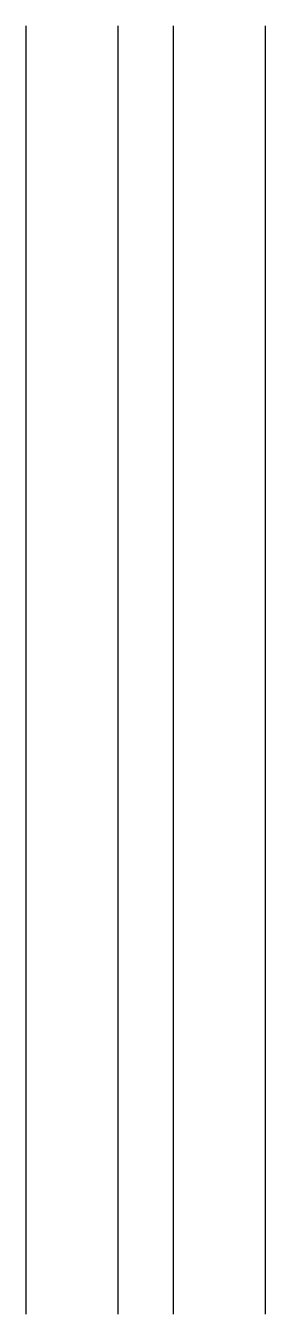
# Model space of a CAD drawing. Header units: centimetres. Extents: x -12464.8 to -12451.8, y 4923.4 to 4993.4.
import ezdxf

# ---------------------------------------------------------------- set-up
doc = ezdxf.new("R2010")
doc.units = ezdxf.units.CM

msp = doc.modelspace()

# ---------------------------------------------------------------- linework, layer by layer
for p, q in [((-12464.828, 4993.412), (-12464.828, 4923.412)), ((-12459.828, 4993.412), (-12459.828, 4923.412)), ((-12456.828, 4993.412), (-12456.828, 4923.412)), ((-12451.828, 4993.412), (-12451.828, 4923.412))]:
    msp.add_line(p, q)

doc.saveas('drawing.dxf')
